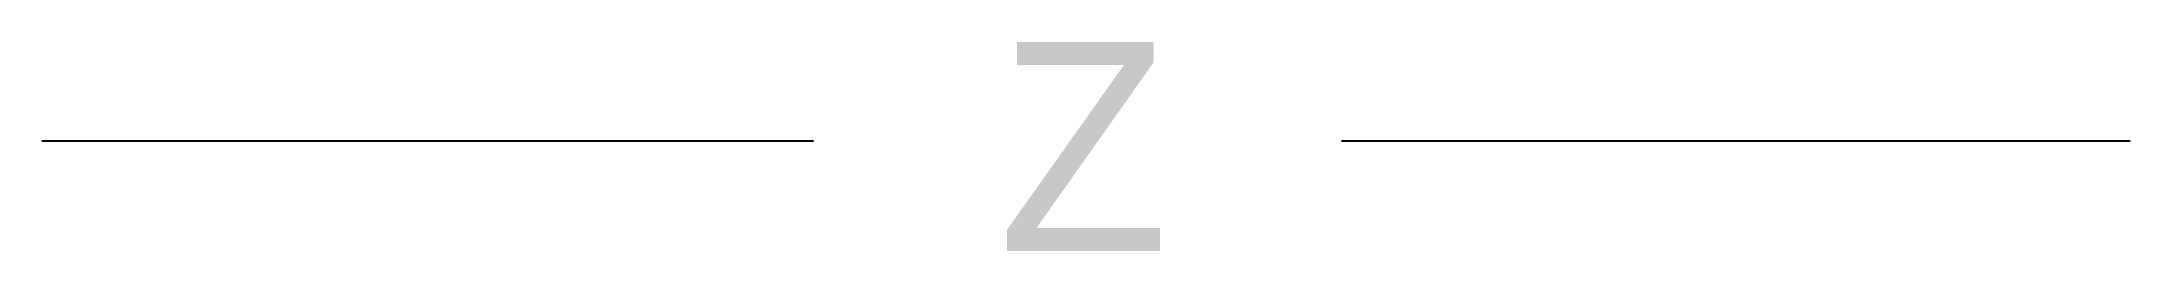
# Model space of a CAD drawing. Header units: metres. Extents: x -64717 to -61872, y -114773 to -114488.
import ezdxf

# ---------------------------------------------------------------- set-up
doc = ezdxf.new("R2010")
doc.units = ezdxf.units.M
doc.layers.add('G', color=3, linetype='Continuous')
doc.layers.add('R', color=3, linetype='Continuous')

msp = doc.modelspace()

# ---------------------------------------------------------------- linework, layer by layer
at = {"layer": 'G'}
for p, q in [((-64716.96, -114623.21), (-63665.63, -114623.21)), ((-62946.62, -114623.21), (-61872.4, -114623.21))]:
    msp.add_line(p, q, dxfattribs=at)

# ---------------------------------------------------------------- texts
at = {"layer": 'R'}
msp.add_text('Z', height=284.46, dxfattribs=at).set_placement((-63414.45, -114772.92))

doc.saveas('drawing.dxf')
